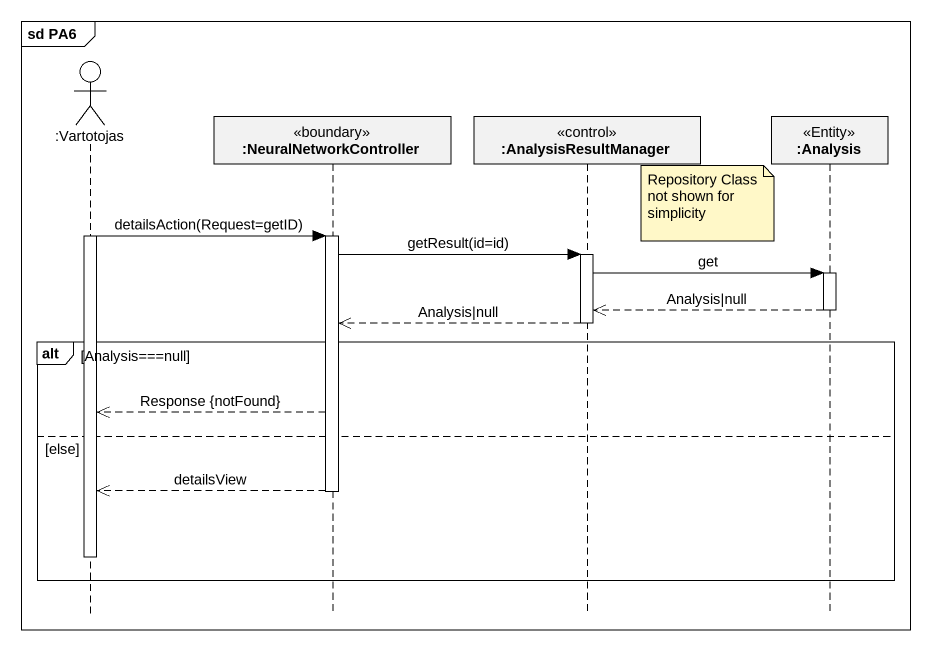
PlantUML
@startuml
mainframe sd PA6
hide footbox
actor ":Vartotojas" as Vartotojas
participant ":NeuralNetworkController" as NeuralNetworkController <<boundary>>
participant ":AnalysisResultManager" as AnalysisResultManager <<control>>
participant ":Analysis" as Analysis <<Entity>>

note right of AnalysisResultManager : Repository Class not shown for simplicity
activate Vartotojas
Vartotojas -> NeuralNetworkController : detailsAction(Request=getID)
activate NeuralNetworkController
NeuralNetworkController -> AnalysisResultManager : getResult(id=id)
activate AnalysisResultManager
AnalysisResultManager -> Analysis : get
activate Analysis
Analysis -->> AnalysisResultManager : Analysis|null
deactivate Analysis
AnalysisResultManager -->> NeuralNetworkController : Analysis|null
deactivate AnalysisResultManager
alt Analysis===null
  NeuralNetworkController -->> Vartotojas : Response {notFound}
else else
  NeuralNetworkController -->> Vartotojas : detailsView
  deactivate NeuralNetworkController
  deactivate Vartotojas
end
@enduml
